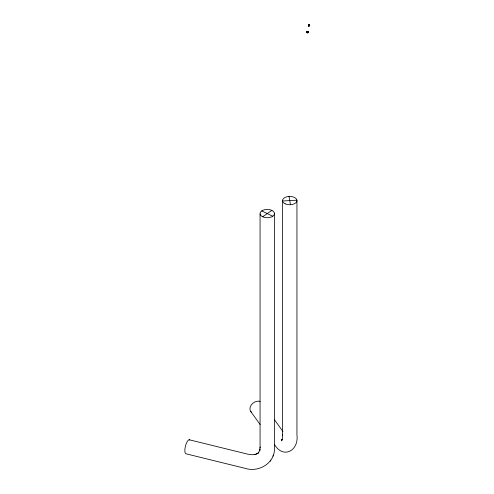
<?xml version="1.0" encoding="UTF-8"?>
<svg xmlns="http://www.w3.org/2000/svg" width="494" height="494" viewBox="0 0 494 494"><rect width="100%" height="100%" fill="white"/><g stroke="black" fill="none" stroke-linecap="round" stroke-linejoin="round"><path stroke-width="0.74" d="M260.147 446.953L259.566 450.695L260.066 449.756M189.739 439.956A7.225 2.316 -76.2 0 0 185.478 446.014A7.225 2.316 -76.2 0 0 186.17 453.832L245.487 468.429C258.924 472.659 275.164 462.94 274.46 448.033L274.46 213.21M260.14 449.614L258.208 453.282L258.794 452.171L256.652 454.122L257.584 453.362L254.737 454.604L255.769 454.332L252.28 454.758L247.741 454.171L189.171 439.753M270.212 461.229L270.798 460.124M272.898 456.141L273.466 455.06M282.377 439.265L281.259 440.66L282.272 439.259L281.654 440.802L282.346 438.209L282.617 434.189L282.556 435.368L282.556 200.996L296.937 200.187L296.937 434.782C299.098 450.516 283.358 459.469 274.454 444.489M308.88 24.935L308.546 24.935L308.756 26.157L309.164 25.923L309.164 24.817L308.546 24.935M308.627 26.04C308.077 24.805 309.652 24.268 309.083 25.923M262.617 216.767A7.225 4.174 0 0 0 274.38 214.297A7.225 4.174 0 0 0 264.79 209.654A7.225 4.174 0 0 0 262.617 216.767L271.904 210.376M309.164 24.817L308.627 24.99M309.022 25.608L308.892 25.608M308.546 26.04L309.164 25.923M307.595 31.814L306.805 32.079A0.642 0.364 4.6 0 0 306.873 32.357L307.107 32.493A0.642 0.333 0.6 0 0 307.595 32.53L308.046 32.073A0.642 0.37 0 0 0 307.107 31.826A0.642 0.37 0 0 0 307.107 32.468A0.642 0.37 0 0 0 308.058 32.234A0.642 0.37 0 0 0 307.317 31.807A0.642 0.37 0 0 0 306.873 32.357L307.107 32.493A0.642 0.37 0 0 0 308.071 32.147M261.727 210.889L272.799 216.255M308.88 26.04L309.022 24.873M308.96 24.941L308.756 26.157M274.51 419.789L282.957 431.552M250.73 411.44L260.128 424.537M289.039 196.439L290.447 204.744M308.96 24.7L308.96 25.997M260.06 213.933L260.06 448.077M251.742 412.453A7.225 5.453 -35.7 0 1 251.458 404.74A7.225 5.453 -35.7 0 1 260.147 401.4M307.984 32.159A0.642 0.37 0 0 1 307.793 32.647A0.642 0.37 0 0 1 306.935 32.579A0.642 0.37 0 0 1 306.972 32.079M308.497 32.203L308.2 32.172A0.778 0.451 0 0 1 307.429 32.623L307.429 32.82A1.068 0.618 0 0 0 308.497 32.172L308.497 32.203M307.163 32.734L306.453 32.326A1.013 0.587 0 0 1 307.429 31.585A1.013 0.618 -1.2 0 1 308.145 31.758A1.013 0.599 -2.8 0 1 308.441 32.172A1.013 0.587 0 0 1 307.163 32.734M285.155 203.818A7.225 4.174 0 0 0 296.875 201.274A7.225 4.174 0 0 0 287.199 196.686A7.225 4.174 0 0 0 285.155 203.818M306.922 32.653A1.013 0.587 0 0 0 308.441 32.147A1.013 0.587 0 0 0 306.922 31.641A1.013 0.587 0 0 0 306.922 32.653A1.13 0.648 0 0 0 308.552 32.054A1.13 0.648 0 0 0 306.867 31.493A1.13 0.648 0 0 0 306.867 32.616"/></g></svg>
